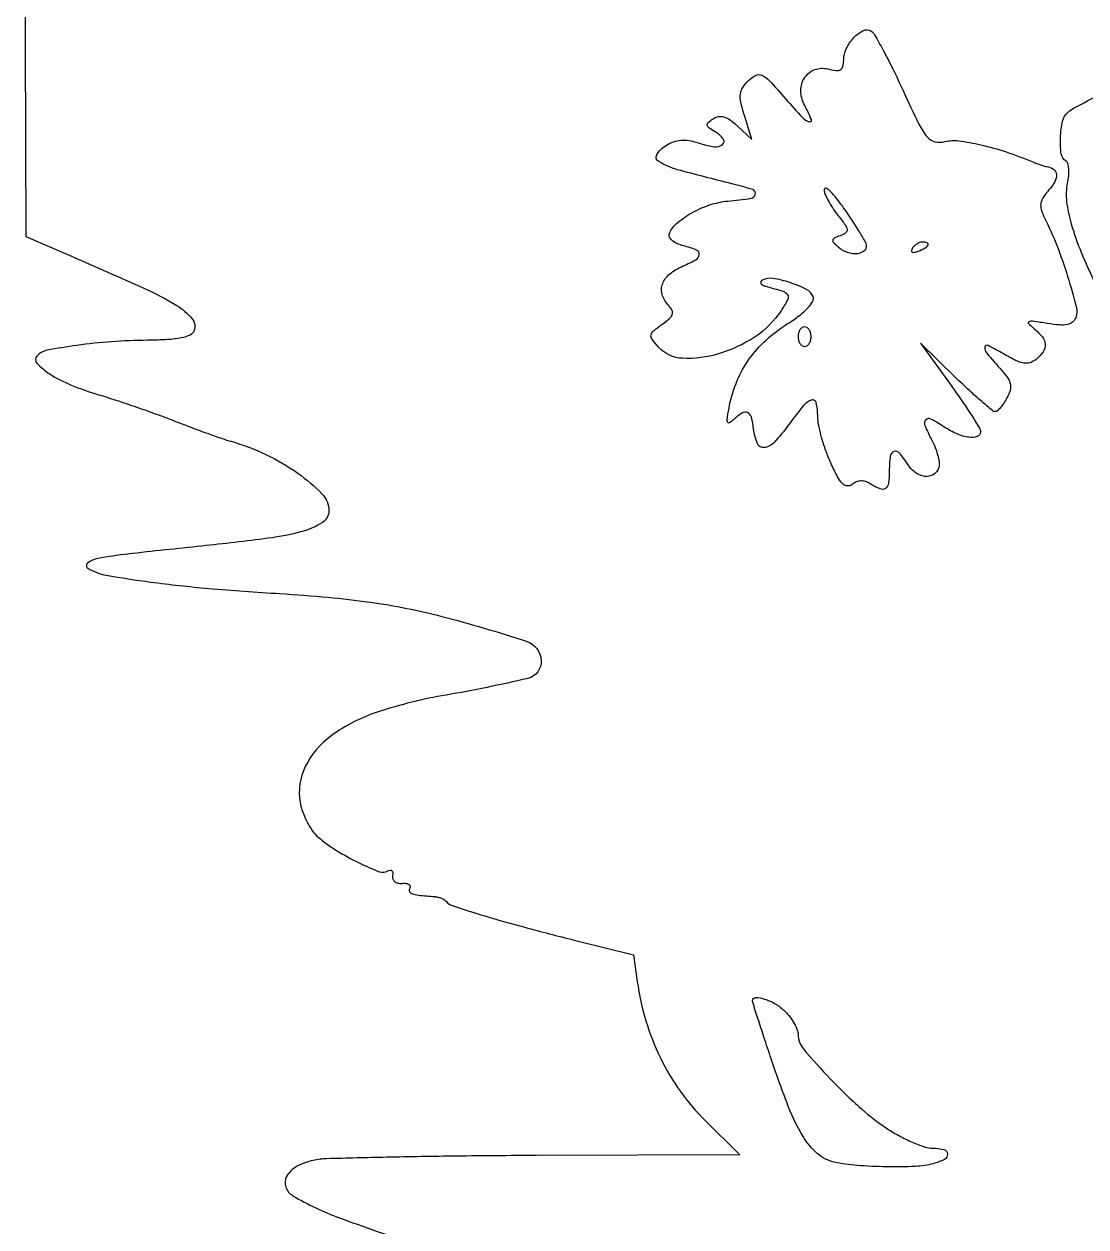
# Model space of a CAD drawing. Extents: x 0 to 848, y 0 to 1200.
# Drawn here: x 0.2 to 163.2, y 388.9 to 573.5 of the extents above; entities that cross this region are included whole.
import ezdxf

# ---------------------------------------------------------------- set-up
doc = ezdxf.new("R2010")
doc.units = 0

msp = doc.modelspace()

# ---------------------------------------------------------------- linework, layer by layer
for points in [[(0.243593, 614.933874), (0.5, 540.867748), (7.5, 537.841969, -0.003968), (18.647061, 532.918263, -0.030515), (23.699139, 530.256676, -0.080855), (26.007334, 528.283723, -0.273691), (26.325572, 526.406044, -0.196154), (25.710413, 525.750723, -0.057141), (24.368347, 525.312741, -0.036372), (22.273812, 525.041929, -0.011725), (19.143011, 524.940389, 0.015681), (13.657008, 524.719006, 0.016897), (8.331431, 524.155164, 0.012807), (3.801518, 523.401415, 0.150305), (2.240414, 522.571001, 0.404691), (2.223595, 521.407861, 0.0628), (4.17923, 519.791399, 0.043285), (7.483407, 518.076336, 0.025949), (11.654722, 516.599028, -0.007084), (14.325799, 515.764988, -0.003986), (17.54545, 514.680872, -0.003977), (20.778793, 513.5345, -0.006491), (23.5, 512.505082, 0.003623), (25.980469, 511.550434, 0.003635), (28.471875, 510.632873, 0.003552), (30.656411, 509.863803, 0.014485), (32, 509.444602, -0.043285), (37.333203, 507.4373, -0.042683), (42.267752, 504.534054, -0.044897), (45.942138, 501.395826, -0.196005), (47, 498.800935, -0.251936), (46.027167, 496.992765, -0.078161), (43.122409, 495.669039, -0.03551), (37.67597, 494.56161, -0.006559), (27.5, 493.370831, 0.001916), (16.176383, 492.152212, 0.020107), (11.566191, 491.44957, 0.108418), (9.998522, 490.772963, 0.534859), (10.026098, 489.983871, 0.095098), (12.855028, 488.906281, 0.010727), (19.671785, 487.856009, 0.011483), (28.542991, 486.890127, 0.006206), (39.5, 486.088044, -0.007846), (46.881628, 485.523355, -0.011925), (53.271361, 484.779518, -0.013394), (58.991308, 483.8181, -0.015862), (64.334897, 482.594902, -0.014075), (77.300448, 478.797716, -0.310085), (79.584111, 475.833171, -0.362769), (77.527379, 473.07648, -0.01617), (65, 470.518028, 0.036063), (54.591837, 467.957562, 0.080116), (47.344016, 464.246698, 0.119653), (43.39375, 459.552339, 0.16024), (42.602827, 454.081722, 0.042434), (43.000847, 452.579571, 0.032962), (43.674682, 451.028077, 0.033874), (44.503133, 449.656466, 0.065916), (45.366571, 448.715988, 0.03542), (48.190271, 446.676035, 0.025937), (51.578793, 444.811856, 0.019547), (54.765274, 443.41932, 0.235855), (56.059073, 443.536509, -0.102138), (56.414985, 443.666429, -0.236614), (56.677884, 443.579818, -0.184711), (56.809009, 443.288202, -0.065553), (56.774777, 442.82433, 0.13571), (56.807084, 442.329451, 0.139547), (57.089295, 441.927609, 0.115333), (57.592626, 441.683492, 0.075289), (58.239238, 441.637095, -0.047533), (58.867958, 441.626826, -0.113146), (59.306525, 441.473335, -0.205057), (59.488027, 441.210463, -0.190599), (59.430221, 440.887095, 0.226806), (59.377392, 440.397592, 0.230779), (59.72545, 440.054219, 0.055512), (60.766252, 439.827919, 0.005839), (63.25, 439.6, -0.03971), (63.765232, 439.51727, -0.035808), (64.279687, 439.352378, -0.03766), (64.719912, 439.135888, -0.086669), (65, 438.897456, 0.141855), (66.083515, 438.16204, 0.005022), (70.949247, 436.633213, 0.008396), (77.069204, 434.889298, 0.004574), (84.635737, 432.943888), (93.771475, 430.683925), (94.336928, 426.558493, 0.039202), (95.647601, 420.544443, 0.040473), (97.871562, 414.875299, 0.041141), (100.938251, 409.724081, 0.043565), (104.755094, 405.25), (110.089437, 400), (78.794719, 399.881685, 0.001846), (66.593832, 399.790507, 0.002692), (55.842987, 399.612568, 0.001325), (46.71392, 399.388099, 0.046969), (44.606941, 399.131685, 0.071652), (42.070777, 398.182766, 0.138284), (40.535825, 396.676659, 0.217654), (40.387961, 395.064022, 0.176274), (41.5, 393.706032, 0.046589), (48.633689, 390.325194, 0.006493), (64.082901, 384.921431, 0.007794)], [(164.933907, 533, -0.013877), (162.478096, 538.42957, -0.029863), (160.959199, 542.760496, -0.039201), (160.253208, 546.256947, -0.079736), (160.360149, 549.050746, 0.028642), (160.52044, 550.187149, 0.038461), (160.52665, 551.226678, 0.042752), (160.397646, 552.044983, 0.196317), (160.120439, 552.425564, -0.223126), (159.375727, 553.566806, -0.044976), (159.253315, 556.052253, -0.04578), (159.588787, 558.575531, -0.165075), (160.426243, 559.938787, -0.048941), (161.367465, 560.575718, -0.002554), (164.587743, 562.301694, -0.004021)]]:
    msp.add_lwpolyline(points, format="xyb")
for points in [[(135.105513, 563.270531, 0.005441), (137.554122, 558.09449, 0.058504), (138.803017, 556.144436, 0.164704), (139.981791, 555.408981, 0.119881), (141.538535, 555.420316, -0.094264), (143.649944, 555.542769, -0.024353), (147.020723, 554.933781, -0.023356), (150.945816, 553.829965, -0.01949), (155, 552.304793, 0.009818), (155.623179, 552.056495, 0.009838), (156.255208, 551.833031, 0.009707), (156.813846, 551.659758, 0.038147), (157.166667, 551.586367, -0.128437), (158.184437, 551.174765, -0.212966), (158.629852, 550.380991, -0.148467), (158.401632, 549.272749, -0.059493), (157.496756, 547.996415, 0.036549), (156.607615, 546.856661, 0.107813), (156.246042, 545.937113, 0.114233), (156.310709, 544.982502, 0.043764), (156.8106, 543.740284, -0.025077), (158.653861, 539.611791, -0.016729), (160.363228, 534.722297, -0.011148), (161.694144, 530.103797, -0.157453), (161.602253, 528.405872, -0.132198), (161.112062, 527.732542, -0.11956), (160.331653, 527.364516, -0.070594), (159.12428, 527.289916, -0.020352), (157.263057, 527.514234, 0.004675), (154.994384, 527.860108, 0.132149), (154.408853, 527.789009, 0.539958), (154.352216, 527.505214, 0.023789), (155.25, 526.701754, -0.054965), (156.484663, 525.450026, -0.154177), (156.916548, 524.31219, -0.167554), (156.601162, 523.195252, -0.067815), (155.516669, 522.013834, -0.096268), (154.592297, 521.507912, -0.120803), (153.620728, 521.441361, -0.072824), (152.372972, 521.851312, -0.017555), (150.456586, 522.893114, 0.017174), (148.15437, 524.146935, 0.529609), (147.674175, 523.87849, 0.198771), (147.963981, 522.959525, 0.008521), (150.234444, 520.344349, -0.03274), (151.180055, 519.142268, -0.103211), (151.573047, 518.200693, -0.119348), (151.528047, 517.261365, -0.051534), (151.050494, 516.094349, -0.023608), (150.571291, 515.29238, -0.031337), (150.058145, 514.615215, -0.032386), (149.579522, 514.12738, -0.1846), (149.246262, 514, -0.175372), (148.810471, 514.157701, -0.004399), (147.177465, 515.542187, -0.008927), (145.281971, 517.238069, -0.005904), (143.163179, 519.25), (137.763467, 524.5), (142.381733, 518.139991, -0.006195), (144.151235, 515.638527, -0.009023), (145.643384, 513.3868, -0.005201), (146.83825, 511.467264, -0.137451), (147, 510.889991, -0.319185), (146.504318, 510.192618, -0.117555), (145.235539, 510.064155, -0.069082), (143.403262, 510.573377, -0.04278), (141.433608, 511.635458, 0.022891), (139.366591, 512.858433, 0.347598), (138.600444, 512.718562, 0.288732), (138.464575, 511.871152, 0.018849), (139.573956, 509.520088, -0.029517), (140.110305, 508.317641, -0.032123), (140.484039, 507.093523, -0.033958), (140.66271, 506.01522, -0.116199), (140.567671, 505.315752, -0.172059), (139.716439, 504.319754, -0.167652), (138.417627, 504.069145, -0.128931), (136.967651, 504.678861, -0.089752), (135.767927, 506, 0.037075), (134.561703, 507.646183, 0.312354), (133.719152, 507.86925, 0.280389), (133.140627, 507.149977, 0.032669), (133, 505, -0.028521), (132.886402, 503.010161, -0.216777), (132.414739, 502.225092, -0.258152), (131.57703, 502.143093, -0.039083), (130.033538, 502.95811, 0.068877), (129.330716, 503.277392, 0.084627), (128.616218, 503.363563, 0.086308), (127.924536, 503.208152, 0.07502), (127.287861, 502.82394, -0.194556), (126.565378, 502.593773, -0.181051), (125.858553, 502.92147, -0.073487), (125.072134, 503.996125, -0.014768), (124.026284, 506.131142, -0.020268), (123.265788, 508.005534, -0.017617), (122.619791, 510.024461, -0.017975), (122.165224, 511.894129, -0.04868), (122.021962, 513.25, 0.049756), (121.796628, 515.339698, 0.435941), (121.084145, 515.768476, 0.152564), (119.898905, 514.98643, 0.011942), (117.546511, 511.960859, -0.025933), (115.314028, 509.249544, -0.180026), (113.809729, 508.478089, -0.336765), (112.761756, 509.094999, -0.067915), (112.183578, 511.327119, 0.035291), (111.836403, 513.148148, 0.22367), (111.245608, 513.85094, 0.25902), (110.395536, 513.786866, 0.045433), (109.094647, 512.75, -0.065718), (108.47057, 512.29259, -0.487598), (108.179337, 512.417824, -0.107124), (108.148807, 513.112843, -0.007872), (108.502521, 515, -0.049695), (109.664913, 518.753255, -0.054877), (111.517686, 522.071122, -0.053521), (114.092973, 524.972826, -0.043603), (117.399927, 527.491148, 0.021284), (119.196298, 528.736652, 0.041795), (120.48867, 529.898693, 0.055432), (121.244763, 530.905442, 0.228826), (121.306539, 531.643556, 0.187783), (120.301623, 532.749331, 0.036776), (117.767152, 533.786356, 0.037235), (115.09502, 534.441486, 0.171545), (113.549254, 534.170108, 0.132271), (113.308995, 533.934046, 0.261585), (113.303947, 533.674995, 0.153546), (113.557519, 533.427204, 0.050692), (114.049254, 533.237687, -0.009604), (116.709283, 532.456139, -0.179), (117.389157, 531.929329, -0.268535), (117.413151, 531.194252, -0.021998), (116.39299, 529.477026, -0.101259), (112.440504, 525.496545, -0.07481), (106.803759, 522.858306, -0.083116), (101.259528, 522.175353, -0.200615), (97.591537, 523.898853, -0.023653), (96.607963, 525.094795, -0.202305), (96.445501, 525.753681, -0.183622), (96.796757, 526.36621, -0.018981), (98.14582, 527.389583, 0.026486), (99.243056, 528.248158, 0.123377), (99.698687, 528.90236, 0.200501), (99.678512, 529.515087, 0.089419), (99.209271, 530.190729, -0.110574), (98.198176, 531.785166, -0.160437), (98.153985, 533.438148, -0.139758), (99.126875, 534.958827, -0.076953), (101, 536.160294, 0.020276), (103.302047, 537.293012, 0.240078), (103.848603, 538.088925, 0.344143), (103.439846, 538.782758, 0.032414), (101.428961, 539.428474, -0.04393), (100.472716, 539.759978, -0.066717), (99.725991, 540.22269, -0.09064), (99.290946, 540.737072, -0.213925), (99.242012, 541.226036, -0.13568), (100.326231, 542.840233, -0.049136), (102.607008, 544.439163, -0.046834), (105.429409, 545.698331, -0.057633), (108.247441, 546.30161, 0.012397), (111.761517, 546.727292, 0.309637), (112.440529, 547.354667, 0.391732), (112.036221, 548.05695, 0.014727), (108.850942, 548.946268, -0.005194), (100.472281, 551.114262, -0.073501), (97.638542, 552.346987, -0.433109), (97.395878, 553.567288, -0.115068), (99.070878, 555.037933, -0.057532), (100.180598, 555.476619, -0.060689), (101.341061, 555.6405, -0.054461), (102.610434, 555.526267, -0.034229), (104.048774, 555.132842, 0.052312), (106.155804, 554.637492, 0.203684), (107.417, 554.994014, 0.413941), (107.510029, 555.848093, 0.090762), (106.271032, 556.920243, -0.022559), (105.323198, 557.537736, -0.204551), (105.072847, 557.950933, -0.25413), (105.225503, 558.360815, -0.034193), (105.984543, 558.935676, -0.101999), (106.79954, 559.257929, -0.116385), (107.635259, 559.208997, -0.083947), (108.564378, 558.75131, -0.032255), (109.678194, 557.832596), (111.887302, 555.757246), (110.764949, 559.414207, -0.019789), (110.224015, 561.462371, -0.084298), (110.16043, 562.721911, -0.115974), (110.523312, 563.720144, -0.054631), (111.400408, 564.785584, -0.077479), (112.542421, 565.597868, -0.2341), (113.470647, 565.601289, -0.092314), (114.59924, 564.760406, -0.007489), (117.076405, 562, 0.007685), (119.659838, 559.123441, 0.128407), (120.731965, 558.43889, 0.643939), (121.056497, 558.794726, 0.021657), (119.964816, 561.065741, -0.122714), (119.418795, 563.229476, -0.147175), (120.015577, 565.234685, -0.160744), (121.562779, 566.461759, -0.150536), (123.582165, 566.568734, 0.031344), (124.830392, 566.337418, 0.158018), (125.517538, 566.471621, 0.209393), (125.885321, 566.953759, 0.059779), (126, 567.909519, -0.11258), (126.399983, 569.663449, -0.075868), (127.563788, 571.365026, -0.088368), (128.996199, 572.438649, -0.260806), (130.182489, 572.387216, -0.125254), (130.736587, 571.813507, -0.005917), (132.049893, 569.448833, -0.009425), (133.536453, 566.56733, -0.006612)], [(123, 548.042588, 0.100197), (123.129486, 547.40292, 0.023122), (123.605982, 546.405547, 0.02298), (124.273266, 545.286968, 0.020675), (125.062917, 544.192885, -0.011396), (126.236919, 542.62828, -0.124596), (126.521282, 541.901644, -0.280624), (126.30133, 541.411833, -0.066142), (125.465967, 540.988062, 0.024832), (124.533225, 540.607893, 0.2806), (124.321399, 540.289455, 0.217077), (124.483108, 539.893428, 0.015723), (125.390315, 539.09103, 0.063077), (126.111193, 538.632282, 0.053676), (126.963771, 538.336914, 0.056107), (127.813223, 538.239523, 0.092377), (128.522119, 538.370114, 0.076423), (129.287079, 538.807043, 0.243866), (129.520008, 539.327384, 0.113839), (129.290347, 540.113605, 0.012645), (128.328602, 541.73199, 0.009684), (126.19543, 544.981908, 0.025259), (124.50239, 547.205666, 0.054922), (123.4084, 548.245106, 0.620316)], [(136.507079, 539.011454, 0.1144), (136.393111, 538.674071, 0.32948), (136.512472, 538.474315, 0.155351), (136.868281, 538.443138, 0.036408), (137.448062, 538.618443, 0.029964), (138.51997, 539.105273, 0.168622), (138.942608, 539.558518, 0.444011), (138.798253, 539.882327, 0.079093), (138.059017, 540, 0.088797), (137.65395, 539.927491, 0.053277), (137.21498, 539.709615, 0.051183), (136.810572, 539.389589, 0.061454)], [(119, 525.5, 0.064853), (119.074694, 524.926543, 0.082425), (119.29375, 524.440625, 0.098894), (119.618646, 524.115568, 0.148195), (120, 524, 0.148195), (120.381354, 524.115568, 0.098894), (120.70625, 524.440625, 0.082425), (120.925306, 524.926543, 0.064853), (121, 525.5, 0.064853), (120.925306, 526.073457, 0.082425), (120.70625, 526.559375, 0.098894), (120.381354, 526.884432, 0.148195), (120, 527, 0.148195), (119.618646, 526.884432, 0.098894), (119.29375, 526.559375, 0.082425), (119.074694, 526.073457, 0.064853)], [(117, 422, -0.034562), (117.765357, 421.120829, -0.033333), (118.4125, 420.13429, -0.035173), (118.861866, 419.188637, -0.093594), (119, 418.457159, 0.177652), (119.811721, 416.244674, 0.014684), (123.981195, 411.61024, 0.020692), (128.720407, 407.038463, 0.039293), (132.945781, 403.843002, 0.021105), (134.816964, 402.754816, 0.021479), (136.762478, 401.835132, 0.021854), (138.516616, 401.184994, 0.077966), (139.695781, 401, -0.062028), (141.390536, 400.788944, -0.336983), (141.93154, 400.110186, -0.2861), (141.445309, 399.288699, -0.054357), (139.75, 398.630286, -0.054875), (137.016367, 398.210992, -0.014559), (132.596559, 398.151576, -0.015394), (128.026672, 398.364036, -0.033552), (124.555978, 398.868439, -0.128028), (121.994396, 400.157003, -0.075566), (119.776989, 402.793836, -0.044457), (117.556664, 407.280828, -0.012109), (114.868575, 414.72719, -0.001112), (113.768975, 418.045418, -0.001759), (112.842644, 420.895483, -0.000392), (112.040445, 423.400223, -0.077446), (112, 423.659773, -0.421986), (112.480527, 424.12775, -0.073645), (113.86766, 423.884659, -0.053947), (115.582787, 423.101594, -0.062408)]]:
    msp.add_lwpolyline(points, format="xyb", close=True)

doc.saveas('drawing.dxf')
